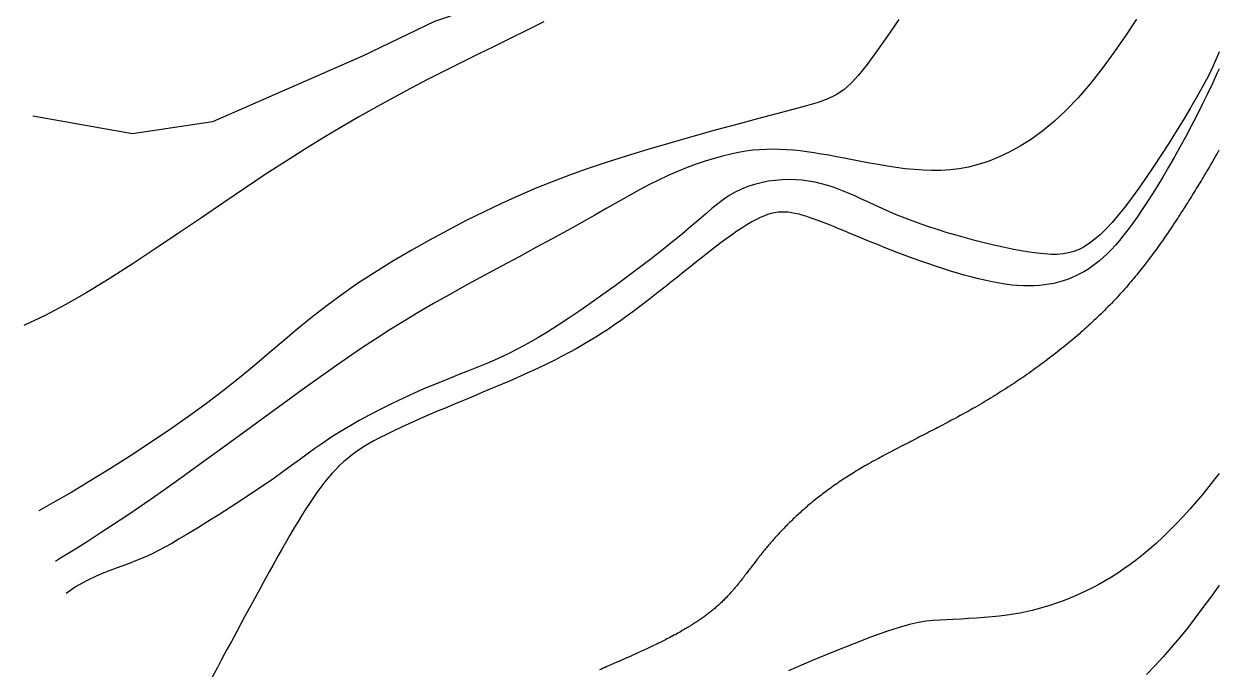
# Model space of a CAD drawing. Header units: metres. Extents: x 241192 to 243928, y 277833 to 281309.
# Drawn here: x 243865.8 to 243928.1, y 281056.7 to 281090.3 of the extents above; entities that cross this region are included whole.
import ezdxf

# ---------------------------------------------------------------- set-up
doc = ezdxf.new("R2010")
doc.units = ezdxf.units.M
doc.layers.add('TERRAIN_CONTOUR_1M', color=3, linetype='Continuous')
doc.layers.add('TERRAIN_CONTOUR_5M_SUPPLEMENT', color=4, linetype='Continuous')

msp = doc.modelspace()

# ---------------------------------------------------------------- linework, layer by layer
at = {"layer": 'TERRAIN_CONTOUR_1M'}
for points in [[(243928.126, 281131.125, 34), (243927.39, 281129.911, 34), (243917.629, 281117.191, 34), (243911.701, 281111.001, 34), (243908.086, 281107.831, 34), (243903.691, 281101.134, 34), (243899.992, 281096.599, 34), (243892.18, 281092.135, 34), (243887.227, 281090.461, 34), (243883.464, 281088.65, 34), (243875.646, 281085.227, 34), (243871.465, 281084.6, 34), (243866.268, 281085.514, 34)], [(243911.422, 281090.551, 37), (243910.823, 281089.676, 37), (243910.269, 281088.886, 37), (243909.771, 281088.207, 37), (243909.334, 281087.66, 37), (243908.937, 281087.23, 37), (243908.555, 281086.895, 37), (243908.159, 281086.634, 37), (243907.723, 281086.422, 37), (243907.219, 281086.239, 37), (243906.621, 281086.062, 37), (243905.901, 281085.868, 37), (243905.042, 281085.64, 37), (243904.062, 281085.379, 37), (243902.99, 281085.09, 37), (243901.853, 281084.78, 37), (243900.68, 281084.454, 37), (243899.497, 281084.118, 37), (243898.335, 281083.778, 37), (243897.219, 281083.439, 37), (243896.172, 281083.107, 37), (243895.187, 281082.776, 37), (243894.25, 281082.442, 37), (243893.347, 281082.1, 37), (243892.466, 281081.743, 37), (243891.591, 281081.368, 37), (243890.71, 281080.968, 37), (243889.809, 281080.538, 37), (243888.878, 281080.074, 37), (243887.925, 281079.58, 37), (243886.96, 281079.058, 37), (243885.995, 281078.514, 37), (243885.041, 281077.952, 37), (243884.108, 281077.375, 37), (243883.209, 281076.788, 37), (243882.354, 281076.195, 37), (243881.549, 281075.6, 37), (243880.786, 281075.001, 37), (243880.047, 281074.396, 37), (243879.32, 281073.784, 37), (243878.588, 281073.162, 37), (243877.838, 281072.529, 37), (243877.054, 281071.883, 37), (243876.222, 281071.221, 37), (243875.33, 281070.544, 37), (243874.387, 281069.857, 37), (243873.404, 281069.167, 37), (243872.393, 281068.481, 37), (243871.366, 281067.807, 37), (243870.334, 281067.151, 37), (243869.309, 281066.52, 37), (243868.304, 281065.922, 37), (243867.327, 281065.362, 37), (243866.582, 281064.949, 37)], [(243923.815, 281090.572, 38), (243923.242, 281089.701, 38), (243922.644, 281088.838, 38), (243922.029, 281088.001, 38), (243921.404, 281087.209, 38), (243920.777, 281086.48, 38), (243920.154, 281085.829, 38), (243919.539, 281085.255, 38), (243918.933, 281084.754, 38), (243918.338, 281084.32, 38), (243917.754, 281083.949, 38), (243917.185, 281083.635, 38), (243916.63, 281083.375, 38), (243916.093, 281083.163, 38), (243915.573, 281082.995, 38), (243915.068, 281082.867, 38), (243914.577, 281082.774, 38), (243914.097, 281082.715, 38), (243913.624, 281082.684, 38), (243913.156, 281082.679, 38), (243912.691, 281082.696, 38), (243912.225, 281082.73, 38), (243911.758, 281082.779, 38), (243911.289, 281082.841, 38), (243910.822, 281082.911, 38), (243910.359, 281082.99, 38), (243909.902, 281083.072, 38), (243909.452, 281083.158, 38), (243909.013, 281083.243, 38), (243908.585, 281083.326, 38), (243908.172, 281083.404, 38), (243907.772, 281083.477, 38), (243907.384, 281083.544, 38), (243907.006, 281083.605, 38), (243906.637, 281083.658, 38), (243906.276, 281083.703, 38), (243905.922, 281083.74, 38), (243905.573, 281083.768, 38), (243905.227, 281083.786, 38), (243904.882, 281083.793, 38), (243904.535, 281083.788, 38), (243904.183, 281083.77, 38), (243903.823, 281083.738, 38), (243903.451, 281083.689, 38), (243903.064, 281083.624, 38), (243902.661, 281083.54, 38), (243902.238, 281083.437, 38), (243901.796, 281083.315, 38), (243901.339, 281083.174, 38), (243900.869, 281083.014, 38), (243900.387, 281082.835, 38), (243899.897, 281082.638, 38), (243899.4, 281082.422, 38), (243898.899, 281082.187, 38), (243898.395, 281081.935, 38), (243897.881, 281081.663, 38), (243897.35, 281081.37, 38), (243896.793, 281081.057, 38), (243896.203, 281080.72, 38), (243895.572, 281080.36, 38), (243894.892, 281079.975, 38), (243894.155, 281079.564, 38), (243893.357, 281079.127, 38), (243892.509, 281078.669, 38), (243891.625, 281078.193, 38), (243890.719, 281077.706, 38), (243889.806, 281077.213, 38), (243888.901, 281076.719, 38), (243888.016, 281076.229, 38), (243887.168, 281075.748, 38), (243886.365, 281075.28, 38), (243885.601, 281074.819, 38), (243884.863, 281074.36, 38), (243884.14, 281073.895, 38), (243883.418, 281073.417, 38), (243882.688, 281072.92, 38), (243881.935, 281072.396, 38), (243881.149, 281071.84, 38), (243880.322, 281071.247, 38), (243879.46, 281070.624, 38), (243878.574, 281069.98, 38), (243877.676, 281069.325, 38), (243876.777, 281068.669, 38), (243875.887, 281068.021, 38), (243875.018, 281067.39, 38), (243874.18, 281066.787, 38), (243873.382, 281066.218, 38), (243872.62, 281065.682, 38), (243871.887, 281065.174, 38), (243871.176, 281064.689, 38), (243870.481, 281064.224, 38), (243869.794, 281063.774, 38), (243869.11, 281063.335, 38), (243868.421, 281062.902, 38), (243867.723, 281062.472, 38), (243867.455, 281062.311, 38)], [(243928.126, 281088.868, 39), (243928.06, 281088.691, 39), (243927.825, 281088.15, 39), (243927.566, 281087.615, 39), (243927.282, 281087.076, 39), (243926.973, 281086.526, 39), (243926.64, 281085.957, 39), (243926.283, 281085.364, 39), (243925.907, 281084.752, 39), (243925.518, 281084.132, 39), (243925.121, 281083.513, 39), (243924.722, 281082.906, 39), (243924.326, 281082.319, 39), (243923.938, 281081.762, 39), (243923.564, 281081.244, 39), (243923.209, 281080.775, 39), (243922.871, 281080.353, 39), (243922.548, 281079.976, 39), (243922.24, 281079.644, 39), (243921.942, 281079.353, 39), (243921.655, 281079.103, 39), (243921.375, 281078.891, 39), (243921.1, 281078.715, 39), (243920.829, 281078.574, 39), (243920.557, 281078.466, 39), (243920.279, 281078.388, 39), (243919.991, 281078.337, 39), (243919.688, 281078.313, 39), (243919.365, 281078.313, 39), (243919.018, 281078.334, 39), (243918.642, 281078.374, 39), (243918.235, 281078.432, 39), (243917.799, 281078.505, 39), (243917.341, 281078.592, 39), (243916.866, 281078.691, 39), (243916.379, 281078.8, 39), (243915.885, 281078.918, 39), (243915.391, 281079.043, 39), (243914.902, 281079.173, 39), (243914.421, 281079.307, 39), (243913.951, 281079.445, 39), (243913.491, 281079.587, 39), (243913.041, 281079.733, 39), (243912.601, 281079.883, 39), (243912.172, 281080.038, 39), (243911.754, 281080.198, 39), (243911.346, 281080.363, 39), (243910.948, 281080.533, 39), (243910.561, 281080.706, 39), (243910.183, 281080.879, 39), (243909.813, 281081.05, 39), (243909.451, 281081.217, 39), (243909.095, 281081.377, 39), (243908.746, 281081.528, 39), (243908.402, 281081.666, 39), (243908.063, 281081.791, 39), (243907.727, 281081.901, 39), (243907.393, 281081.996, 39), (243907.059, 281082.074, 39), (243906.723, 281082.136, 39), (243906.385, 281082.181, 39), (243906.042, 281082.207, 39), (243905.693, 281082.215, 39), (243905.337, 281082.204, 39), (243904.977, 281082.173, 39), (243904.615, 281082.122, 39), (243904.256, 281082.051, 39), (243903.901, 281081.96, 39), (243903.554, 281081.847, 39), (243903.218, 281081.713, 39), (243902.896, 281081.558, 39), (243902.59, 281081.38, 39), (243902.291, 281081.178, 39), (243901.99, 281080.952, 39), (243901.679, 281080.698, 39), (243901.348, 281080.417, 39), (243900.988, 281080.105, 39), (243900.589, 281079.762, 39), (243900.142, 281079.386, 39), (243899.641, 281078.977, 39), (243899.093, 281078.541, 39), (243898.508, 281078.086, 39), (243897.896, 281077.619, 39), (243897.268, 281077.147, 39), (243896.634, 281076.679, 39), (243896.004, 281076.222, 39), (243895.388, 281075.784, 39), (243894.795, 281075.37, 39), (243894.222, 281074.981, 39), (243893.668, 281074.617, 39), (243893.128, 281074.276, 39), (243892.601, 281073.958, 39), (243892.082, 281073.661, 39), (243891.568, 281073.384, 39), (243891.057, 281073.128, 39), (243890.545, 281072.89, 39), (243890.03, 281072.666, 39), (243889.511, 281072.451, 39), (243888.985, 281072.241, 39), (243888.452, 281072.031, 39), (243887.908, 281071.816, 39), (243887.352, 281071.591, 39), (243886.782, 281071.353, 39), (243886.199, 281071.096, 39), (243885.606, 281070.824, 39), (243885.013, 281070.54, 39), (243884.425, 281070.247, 39), (243883.85, 281069.948, 39), (243883.295, 281069.647, 39), (243882.767, 281069.347, 39), (243882.273, 281069.051, 39), (243881.818, 281068.763, 39), (243881.392, 281068.478, 39), (243880.986, 281068.193, 39), (243880.586, 281067.905, 39), (243880.183, 281067.609, 39), (243879.765, 281067.301, 39), (243879.319, 281066.978, 39), (243878.836, 281066.635, 39), (243878.308, 281066.272, 39), (243877.744, 281065.893, 39), (243877.157, 281065.507, 39), (243876.562, 281065.121, 39), (243875.971, 281064.744, 39), (243875.397, 281064.384, 39), (243874.855, 281064.048, 39), (243874.358, 281063.745, 39), (243873.914, 281063.479, 39), (243873.52, 281063.25, 39), (243873.164, 281063.05, 39), (243872.837, 281062.876, 39), (243872.529, 281062.722, 39), (243872.232, 281062.583, 39), (243871.934, 281062.454, 39), (243871.627, 281062.33, 39), (243871.303, 281062.207, 39), (243870.964, 281062.082, 39), (243870.614, 281061.952, 39), (243870.256, 281061.817, 39), (243869.896, 281061.673, 39), (243869.537, 281061.52, 39), (243869.184, 281061.353, 39), (243868.84, 281061.173, 39), (243868.507, 281060.976, 39), (243868.184, 281060.759, 39), (243868.012, 281060.628, 39)], [(243928.126, 281083.75, 41), (243928.111, 281083.724, 41), (243928.096, 281083.698, 41), (243928.081, 281083.671, 41), (243928.066, 281083.645, 41), (243927.996, 281083.523, 41), (243927.926, 281083.402, 41), (243927.856, 281083.281, 41), (243927.786, 281083.16, 41), (243927.731, 281083.067, 41), (243927.677, 281082.974, 41), (243927.622, 281082.881, 41), (243927.567, 281082.788, 41), (243927.502, 281082.679, 41), (243927.436, 281082.569, 41), (243927.371, 281082.46, 41), (243927.305, 281082.35, 41), (243927.244, 281082.249, 41), (243927.183, 281082.148, 41), (243927.122, 281082.047, 41), (243927.06, 281081.946, 41), (243926.998, 281081.844, 41), (243926.935, 281081.742, 41), (243926.873, 281081.64, 41), (243926.81, 281081.539, 41), (243926.745, 281081.433, 41), (243926.679, 281081.327, 41), (243926.614, 281081.221, 41), (243926.548, 281081.116, 41), (243926.491, 281081.025, 41), (243926.435, 281080.935, 41), (243926.378, 281080.845, 41), (243926.32, 281080.755, 41), (243926.247, 281080.64, 41), (243926.174, 281080.526, 41), (243926.101, 281080.411, 41), (243926.027, 281080.297, 41), (243925.969, 281080.207, 41), (243925.91, 281080.117, 41), (243925.851, 281080.028, 41), (243925.792, 281079.938, 41), (243925.717, 281079.826, 41), (243925.642, 281079.714, 41), (243925.567, 281079.602, 41), (243925.492, 281079.491, 41), (243925.43, 281079.4, 41), (243925.368, 281079.309, 41), (243925.305, 281079.218, 41), (243925.242, 281079.128, 41), (243925.167, 281079.02, 41), (243925.091, 281078.912, 41), (243925.014, 281078.805, 41), (243924.937, 281078.697, 41), (243924.872, 281078.606, 41), (243924.806, 281078.515, 41), (243924.739, 281078.424, 41), (243924.672, 281078.334, 41), (243924.594, 281078.229, 41), (243924.516, 281078.125, 41), (243924.438, 281078.021, 41), (243924.359, 281077.918, 41), (243924.289, 281077.827, 41), (243924.218, 281077.736, 41), (243924.147, 281077.646, 41), (243924.076, 281077.556, 41), (243923.995, 281077.454, 41), (243923.914, 281077.353, 41), (243923.832, 281077.253, 41), (243923.75, 281077.152, 41), (243923.674, 281077.061, 41), (243923.599, 281076.971, 41), (243923.522, 281076.88, 41), (243923.446, 281076.79, 41), (243923.361, 281076.693, 41), (243923.277, 281076.595, 41), (243923.192, 281076.498, 41), (243923.106, 281076.402, 41), (243923.023, 281076.31, 41), (243922.94, 281076.218, 41), (243922.856, 281076.127, 41), (243922.772, 281076.036, 41), (243922.685, 281075.943, 41), (243922.598, 281075.851, 41), (243922.51, 281075.759, 41), (243922.422, 281075.667, 41), (243922.332, 281075.576, 41), (243922.243, 281075.485, 41), (243922.152, 281075.394, 41), (243922.062, 281075.304, 41), (243921.97, 281075.215, 41), (243921.879, 281075.126, 41), (243921.786, 281075.037, 41), (243921.694, 281074.949, 41), (243921.597, 281074.858, 41), (243921.499, 281074.767, 41), (243921.401, 281074.677, 41), (243921.303, 281074.587, 41), (243921.209, 281074.502, 41), (243921.115, 281074.417, 41), (243921.021, 281074.333, 41), (243920.926, 281074.25, 41), (243920.824, 281074.161, 41), (243920.721, 281074.072, 41), (243920.619, 281073.984, 41), (243920.515, 281073.897, 41), (243920.418, 281073.815, 41), (243920.32, 281073.733, 41), (243920.222, 281073.652, 41), (243920.123, 281073.571, 41), (243920.018, 281073.485, 41), (243919.912, 281073.4, 41), (243919.806, 281073.315, 41), (243919.699, 281073.231, 41), (243919.598, 281073.151, 41), (243919.496, 281073.072, 41), (243919.394, 281072.993, 41), (243919.292, 281072.915, 41), (243919.183, 281072.833, 41), (243919.075, 281072.751, 41), (243918.966, 281072.67, 41), (243918.857, 281072.589, 41), (243918.752, 281072.512, 41), (243918.647, 281072.436, 41), (243918.542, 281072.36, 41), (243918.436, 281072.284, 41), (243918.326, 281072.206, 41), (243918.216, 281072.128, 41), (243918.105, 281072.05, 41), (243917.994, 281071.973, 41), (243917.886, 281071.899, 41), (243917.779, 281071.826, 41), (243917.671, 281071.753, 41), (243917.563, 281071.681, 41), (243917.451, 281071.606, 41), (243917.338, 281071.531, 41), (243917.225, 281071.457, 41), (243917.111, 281071.383, 41), (243917.003, 281071.313, 41), (243916.895, 281071.244, 41), (243916.786, 281071.175, 41), (243916.677, 281071.106, 41), (243916.559, 281071.032, 41), (243916.441, 281070.959, 41), (243916.323, 281070.886, 41), (243916.204, 281070.814, 41), (243916.099, 281070.75, 41), (243915.995, 281070.688, 41), (243915.89, 281070.625, 41), (243915.784, 281070.563, 41), (243915.662, 281070.492, 41), (243915.54, 281070.421, 41), (243915.418, 281070.35, 41), (243915.295, 281070.28, 41), (243915.194, 281070.223, 41), (243915.093, 281070.166, 41), (243914.991, 281070.109, 41), (243914.89, 281070.053, 41), (243914.758, 281069.98, 41), (243914.626, 281069.907, 41), (243914.493, 281069.835, 41), (243914.361, 281069.763, 41), (243914.271, 281069.715, 41), (243914.181, 281069.666, 41), (243914.09, 281069.618, 41), (243914, 281069.57, 41), (243913.855, 281069.494, 41), (243913.71, 281069.417, 41), (243913.565, 281069.341, 41), (243913.42, 281069.265, 41), (243913.345, 281069.226, 41), (243913.27, 281069.187, 41), (243913.195, 281069.149, 41), (243913.121, 281069.11, 41), (243913.013, 281069.055, 41), (243912.905, 281068.999, 41), (243912.797, 281068.944, 41), (243912.689, 281068.888, 41), (243912.581, 281068.833, 41), (243912.473, 281068.778, 41), (243912.366, 281068.722, 41), (243912.258, 281068.667, 41), (243912.158, 281068.615, 41), (243912.059, 281068.564, 41), (243911.959, 281068.513, 41), (243911.86, 281068.462, 41), (243911.749, 281068.405, 41), (243911.639, 281068.348, 41), (243911.528, 281068.291, 41), (243911.418, 281068.234, 41), (243911.349, 281068.199, 41), (243911.28, 281068.163, 41), (243911.211, 281068.127, 41), (243911.143, 281068.091, 41), (243911.009, 281068.021, 41), (243910.875, 281067.95, 41), (243910.741, 281067.879, 41), (243910.607, 281067.808, 41), (243910.527, 281067.765, 41), (243910.448, 281067.723, 41), (243910.369, 281067.68, 41), (243910.29, 281067.636, 41), (243910.175, 281067.573, 41), (243910.06, 281067.509, 41), (243909.945, 281067.445, 41), (243909.831, 281067.381, 41), (243909.745, 281067.333, 41), (243909.66, 281067.284, 41), (243909.575, 281067.235, 41), (243909.49, 281067.185, 41), (243909.391, 281067.127, 41), (243909.293, 281067.068, 41), (243909.194, 281067.009, 41), (243909.096, 281066.949, 41), (243909.012, 281066.898, 41), (243908.929, 281066.846, 41), (243908.846, 281066.794, 41), (243908.764, 281066.741, 41), (243908.674, 281066.683, 41), (243908.585, 281066.625, 41), (243908.496, 281066.566, 41), (243908.407, 281066.506, 41), (243908.324, 281066.451, 41), (243908.242, 281066.395, 41), (243908.16, 281066.338, 41), (243908.078, 281066.281, 41), (243907.999, 281066.225, 41), (243907.92, 281066.169, 41), (243907.842, 281066.113, 41), (243907.763, 281066.056, 41), (243907.685, 281065.998, 41), (243907.608, 281065.94, 41), (243907.53, 281065.882, 41), (243907.453, 281065.824, 41), (243907.38, 281065.768, 41), (243907.308, 281065.712, 41), (243907.236, 281065.656, 41), (243907.165, 281065.599, 41), (243907.092, 281065.541, 41), (243907.02, 281065.483, 41), (243906.947, 281065.424, 41), (243906.876, 281065.365, 41), (243906.808, 281065.309, 41), (243906.742, 281065.253, 41), (243906.675, 281065.197, 41), (243906.609, 281065.14, 41), (243906.541, 281065.082, 41), (243906.474, 281065.023, 41), (243906.407, 281064.964, 41), (243906.341, 281064.905, 41), (243906.279, 281064.849, 41), (243906.217, 281064.793, 41), (243906.156, 281064.737, 41), (243906.095, 281064.681, 41), (243906.032, 281064.623, 41), (243905.97, 281064.564, 41), (243905.909, 281064.505, 41), (243905.847, 281064.446, 41), (243905.79, 281064.391, 41), (243905.734, 281064.336, 41), (243905.677, 281064.28, 41), (243905.621, 281064.224, 41), (243905.563, 281064.166, 41), (243905.506, 281064.108, 41), (243905.449, 281064.049, 41), (243905.391, 281063.99, 41), (243905.34, 281063.936, 41), (243905.288, 281063.882, 41), (243905.237, 281063.828, 41), (243905.186, 281063.773, 41), (243905.131, 281063.714, 41), (243905.077, 281063.655, 41), (243905.023, 281063.595, 41), (243904.968, 281063.535, 41), (243904.923, 281063.484, 41), (243904.878, 281063.433, 41), (243904.834, 281063.382, 41), (243904.789, 281063.331, 41), (243904.737, 281063.271, 41), (243904.685, 281063.21, 41), (243904.634, 281063.149, 41), (243904.582, 281063.088, 41), (243904.543, 281063.041, 41), (243904.504, 281062.994, 41), (243904.466, 281062.947, 41), (243904.427, 281062.9, 41), (243904.374, 281062.834, 41), (243904.321, 281062.769, 41), (243904.269, 281062.703, 41), (243904.216, 281062.637, 41), (243904.185, 281062.598, 41), (243904.155, 281062.559, 41), (243904.124, 281062.52, 41), (243904.093, 281062.48, 41), (243904.049, 281062.423, 41), (243904.006, 281062.366, 41), (243903.962, 281062.309, 41), (243903.918, 281062.252, 41), (243903.883, 281062.207, 41), (243903.849, 281062.162, 41), (243903.814, 281062.118, 41), (243903.78, 281062.073, 41), (243903.742, 281062.023, 41), (243903.704, 281061.974, 41), (243903.667, 281061.924, 41), (243903.629, 281061.875, 41), (243903.592, 281061.826, 41), (243903.554, 281061.776, 41), (243903.516, 281061.727, 41), (243903.479, 281061.677, 41), (243903.451, 281061.641, 41), (243903.423, 281061.605, 41), (243903.395, 281061.569, 41), (243903.368, 281061.533, 41), (243903.321, 281061.474, 41), (243903.275, 281061.414, 41), (243903.228, 281061.355, 41), (243903.182, 281061.295, 41), (243903.153, 281061.259, 41), (243903.124, 281061.223, 41), (243903.095, 281061.187, 41), (243903.066, 281061.151, 41), (243903.02, 281061.095, 41), (243902.974, 281061.038, 41), (243902.928, 281060.982, 41), (243902.881, 281060.926, 41), (243902.848, 281060.887, 41), (243902.815, 281060.848, 41), (243902.782, 281060.81, 41), (243902.748, 281060.771, 41), (243902.704, 281060.721, 41), (243902.659, 281060.671, 41), (243902.614, 281060.621, 41), (243902.569, 281060.571, 41), (243902.531, 281060.53, 41), (243902.493, 281060.489, 41), (243902.454, 281060.449, 41), (243902.416, 281060.409, 41), (243902.371, 281060.364, 41), (243902.327, 281060.319, 41), (243902.282, 281060.274, 41), (243902.237, 281060.23, 41), (243902.194, 281060.189, 41), (243902.152, 281060.148, 41), (243902.109, 281060.108, 41), (243902.065, 281060.068, 41), (243902.019, 281060.026, 41), (243901.972, 281059.985, 41), (243901.925, 281059.943, 41), (243901.878, 281059.903, 41), (243901.829, 281059.861, 41), (243901.781, 281059.82, 41), (243901.732, 281059.78, 41), (243901.683, 281059.74, 41), (243901.635, 281059.701, 41), (243901.586, 281059.663, 41), (243901.538, 281059.625, 41), (243901.489, 281059.587, 41), (243901.435, 281059.546, 41), (243901.381, 281059.506, 41), (243901.327, 281059.466, 41), (243901.273, 281059.426, 41), (243901.221, 281059.389, 41), (243901.17, 281059.352, 41), (243901.118, 281059.316, 41), (243901.066, 281059.28, 41), (243901.007, 281059.24, 41), (243900.948, 281059.2, 41), (243900.889, 281059.161, 41), (243900.829, 281059.121, 41), (243900.774, 281059.085, 41), (243900.719, 281059.05, 41), (243900.664, 281059.015, 41), (243900.608, 281058.98, 41), (243900.543, 281058.94, 41), (243900.479, 281058.9, 41), (243900.414, 281058.861, 41), (243900.349, 281058.822, 41), (243900.29, 281058.787, 41), (243900.23, 281058.752, 41), (243900.171, 281058.717, 41), (243900.111, 281058.683, 41), (243900.04, 281058.643, 41), (243899.97, 281058.603, 41), (243899.899, 281058.563, 41), (243899.828, 281058.524, 41), (243899.764, 281058.489, 41), (243899.7, 281058.455, 41), (243899.636, 281058.42, 41), (243899.572, 281058.386, 41), (243899.495, 281058.346, 41), (243899.417, 281058.305, 41), (243899.339, 281058.265, 41), (243899.261, 281058.225, 41), (243899.194, 281058.19, 41), (243899.126, 281058.156, 41), (243899.058, 281058.122, 41), (243898.99, 281058.088, 41), (243898.903, 281058.045, 41), (243898.815, 281058.002, 41), (243898.728, 281057.96, 41), (243898.641, 281057.918, 41), (243898.571, 281057.884, 41), (243898.501, 281057.851, 41), (243898.43, 281057.818, 41), (243898.36, 281057.785, 41), (243898.262, 281057.739, 41), (243898.165, 281057.694, 41), (243898.067, 281057.649, 41), (243897.969, 281057.604, 41), (243897.897, 281057.571, 41), (243897.826, 281057.539, 41), (243897.754, 281057.506, 41), (243897.682, 281057.474, 41), (243897.567, 281057.423, 41), (243897.451, 281057.371, 41), (243897.335, 281057.32, 41), (243897.22, 281057.268, 41), (243897.156, 281057.24, 41), (243897.091, 281057.212, 41), (243897.027, 281057.183, 41), (243896.963, 281057.155, 41), (243896.857, 281057.109, 41), (243896.75, 281057.062, 41), (243896.644, 281057.016, 41), (243896.537, 281056.969, 41), (243896.455, 281056.934, 41), (243896.374, 281056.898, 41), (243896.292, 281056.863, 41), (243896.21, 281056.827, 41), (243896.112, 281056.785, 41), (243896.015, 281056.742, 41), (243895.918, 281056.7, 41), (243895.82, 281056.658, 41)], [(243928.126, 281066.893, 42), (243927.909, 281066.607, 42), (243927.598, 281066.209, 42), (243927.274, 281065.812, 42), (243926.939, 281065.417, 42), (243926.596, 281065.027, 42), (243926.248, 281064.646, 42), (243925.895, 281064.274, 42), (243925.542, 281063.916, 42), (243925.19, 281063.574, 42), (243924.841, 281063.249, 42), (243924.498, 281062.945, 42), (243924.161, 281062.661, 42), (243923.827, 281062.395, 42), (243923.496, 281062.146, 42), (243923.168, 281061.913, 42), (243922.841, 281061.694, 42), (243922.514, 281061.489, 42), (243922.187, 281061.295, 42), (243921.858, 281061.111, 42), (243921.528, 281060.938, 42), (243921.199, 281060.776, 42), (243920.871, 281060.623, 42), (243920.546, 281060.481, 42), (243920.225, 281060.348, 42), (243919.908, 281060.226, 42), (243919.598, 281060.112, 42), (243919.293, 281060.009, 42), (243918.992, 281059.915, 42), (243918.691, 281059.829, 42), (243918.386, 281059.751, 42), (243918.073, 281059.68, 42), (243917.75, 281059.616, 42), (243917.411, 281059.559, 42), (243917.055, 281059.507, 42), (243916.678, 281059.461, 42), (243916.286, 281059.42, 42), (243915.883, 281059.383, 42), (243915.475, 281059.352, 42), (243915.069, 281059.324, 42), (243914.67, 281059.301, 42), (243914.284, 281059.281, 42), (243913.916, 281059.265, 42), (243913.569, 281059.251, 42), (243913.224, 281059.231, 42), (243912.86, 281059.192, 42), (243912.456, 281059.126, 42), (243911.989, 281059.022, 42), (243911.439, 281058.87, 42), (243910.782, 281058.658, 42), (243909.999, 281058.377, 42), (243909.075, 281058.02, 42), (243908.027, 281057.597, 42), (243906.883, 281057.119, 42), (243905.669, 281056.6, 42)], [(243928.126, 281061.075, 43), (243928.054, 281060.972, 43), (243927.671, 281060.435, 43), (243927.279, 281059.898, 43), (243926.879, 281059.364, 43), (243926.471, 281058.837, 43), (243926.055, 281058.319, 43), (243925.633, 281057.815, 43), (243925.206, 281057.327, 43), (243924.775, 281056.858, 43), (243924.34, 281056.413, 43)]]:
    msp.add_polyline3d(points, dxfattribs=at)
at = {"layer": 'TERRAIN_CONTOUR_5M_SUPPLEMENT'}
for points in [[(243892.92, 281090.436, 35), (243892.057, 281090.007, 35), (243891.194, 281089.581, 35), (243890.329, 281089.157, 35), (243889.464, 281088.732, 35), (243888.596, 281088.303, 35), (243887.726, 281087.868, 35), (243886.852, 281087.424, 35), (243885.975, 281086.968, 35), (243885.093, 281086.498, 35), (243884.204, 281086.011, 35), (243883.305, 281085.503, 35), (243882.389, 281084.97, 35), (243881.451, 281084.408, 35), (243880.485, 281083.813, 35), (243879.485, 281083.181, 35), (243878.446, 281082.507, 35), (243877.363, 281081.788, 35), (243876.232, 281081.024, 35), (243875.063, 281080.226, 35), (243873.869, 281079.413, 35), (243872.663, 281078.599, 35), (243871.457, 281077.803, 35), (243870.263, 281077.04, 35), (243869.095, 281076.326, 35), (243867.964, 281075.679, 35), (243866.881, 281075.112, 35), (243865.84, 281074.621, 35), (243865.811, 281074.609, 35)], [(243928.126, 281087.988, 40), (243928.033, 281087.775, 40), (243927.794, 281087.253, 40), (243927.506, 281086.645, 40), (243927.247, 281086.118, 40), (243926.947, 281085.524, 40), (243926.671, 281084.994, 40), (243926.367, 281084.425, 40), (243926.08, 281083.901, 40), (243925.782, 281083.371, 40), (243925.488, 281082.861, 40), (243925.205, 281082.381, 40), (243924.91, 281081.894, 40), (243924.648, 281081.472, 40), (243924.361, 281081.022, 40), (243924.121, 281080.656, 40), (243923.85, 281080.258, 40), (243923.629, 281079.945, 40), (243923.375, 281079.6, 40), (243923.166, 281079.329, 40), (243922.928, 281079.036, 40), (243922.726, 281078.802, 40), (243922.502, 281078.558, 40), (243922.304, 281078.356, 40), (243922.09, 281078.154, 40), (243921.891, 281077.981, 40), (243921.685, 281077.816, 40), (243921.482, 281077.668, 40), (243921.278, 281077.533, 40), (243921.074, 281077.409, 40), (243920.865, 281077.294, 40), (243920.652, 281077.189, 40), (243920.436, 281077.094, 40), (243920.218, 281077.008, 40), (243919.989, 281076.929, 40), (243919.758, 281076.862, 40), (243919.518, 281076.804, 40), (243919.271, 281076.756, 40), (243919.02, 281076.718, 40), (243918.754, 281076.69, 40), (243918.49, 281076.674, 40), (243918.204, 281076.668, 40), (243917.925, 281076.673, 40), (243917.614, 281076.69, 40), (243917.32, 281076.717, 40), (243916.979, 281076.759, 40), (243916.671, 281076.807, 40), (243916.302, 281076.875, 40), (243915.977, 281076.944, 40), (243915.578, 281077.037, 40), (243915.246, 281077.121, 40), (243914.831, 281077.234, 40), (243914.489, 281077.333, 40), (243914.067, 281077.461, 40), (243913.718, 281077.571, 40), (243913.295, 281077.711, 40), (243912.944, 281077.83, 40), (243912.525, 281077.977, 40), (243912.179, 281078.103, 40), (243911.767, 281078.255, 40), (243911.432, 281078.382, 40), (243911.024, 281078.539, 40), (243910.716, 281078.66, 40), (243910.31, 281078.823, 40), (243910.04, 281078.932, 40), (243909.643, 281079.095, 40), (243909.405, 281079.193, 40), (243909.107, 281079.317, 40), (243908.809, 281079.441, 40), (243908.575, 281079.538, 40), (243908.252, 281079.671, 40), (243908.068, 281079.746, 40), (243907.733, 281079.881, 40), (243907.54, 281079.957, 40), (243907.25, 281080.068, 40), (243907.065, 281080.136, 40), (243906.803, 281080.227, 40), (243906.631, 281080.283, 40), (243906.391, 281080.356, 40), (243906.225, 281080.401, 40), (243906.01, 281080.451, 40), (243905.85, 281080.481, 40), (243905.651, 281080.508, 40), (243905.488, 281080.519, 40), (243905.302, 281080.52, 40), (243905.13, 281080.508, 40), (243904.951, 281080.482, 40), (243904.765, 281080.441, 40), (243904.586, 281080.388, 40), (243904.381, 281080.314, 40), (243904.196, 281080.234, 40), (243903.965, 281080.121, 40), (243903.768, 281080.014, 40), (243903.503, 281079.857, 40), (243903.291, 281079.723, 40), (243902.988, 281079.519, 40), (243902.757, 281079.357, 40), (243902.411, 281079.107, 40), (243902.172, 281078.929, 40), (243901.791, 281078.639, 40), (243901.547, 281078.45, 40), (243901.122, 281078.117, 40), (243900.893, 281077.937, 40), (243900.506, 281077.629, 40), (243900.221, 281077.401, 40), (243899.88, 281077.13, 40), (243899.54, 281076.858, 40), (243899.294, 281076.663, 40), (243898.862, 281076.321, 40), (243898.603, 281076.117, 40), (243898.198, 281075.803, 40), (243897.922, 281075.593, 40), (243897.553, 281075.316, 40), (243897.268, 281075.107, 40), (243896.919, 281074.857, 40), (243896.624, 281074.651, 40), (243896.283, 281074.42, 40), (243895.974, 281074.217, 40), (243895.632, 281074, 40), (243895.303, 281073.799, 40), (243894.954, 281073.592, 40), (243894.599, 281073.39, 40), (243894.235, 281073.191, 40), (243893.843, 281072.984, 40), (243893.462, 281072.789, 40), (243893.015, 281072.57, 40), (243892.623, 281072.383, 40), (243892.118, 281072.151, 40), (243891.71, 281071.969, 40), (243891.122, 281071.711, 40), (243890.741, 281071.547, 40), (243890.076, 281071.265, 40), (243889.74, 281071.124, 40), (243889.234, 281070.913, 40), (243888.729, 281070.701, 40), (243888.268, 281070.509, 40), (243887.733, 281070.285, 40), (243887.413, 281070.15, 40), (243886.774, 281069.877, 40), (243886.424, 281069.725, 40), (243885.876, 281069.483, 40), (243885.528, 281069.324, 40), (243885.063, 281069.106, 40), (243884.744, 281068.95, 40), (243884.351, 281068.748, 40), (243884.061, 281068.591, 40), (243883.732, 281068.4, 40), (243883.47, 281068.239, 40), (243883.191, 281068.053, 40), (243882.952, 281067.882, 40), (243882.712, 281067.695, 40), (243882.49, 281067.508, 40), (243882.281, 281067.317, 40), (243882.069, 281067.107, 40), (243881.883, 281066.907, 40), (243881.675, 281066.668, 40), (243881.502, 281066.456, 40), (243881.294, 281066.184, 40), (243881.125, 281065.952, 40), (243880.907, 281065.641, 40), (243880.737, 281065.388, 40), (243880.513, 281065.044, 40), (243880.336, 281064.765, 40), (243880.105, 281064.39, 40), (243879.922, 281064.087, 40), (243879.681, 281063.679, 40), (243879.494, 281063.357, 40), (243879.241, 281062.915, 40), (243879.052, 281062.581, 40), (243878.782, 281062.098, 40), (243878.595, 281061.761, 40), (243878.305, 281061.233, 40), (243878.124, 281060.901, 40), (243877.829, 281060.36, 40), (243877.637, 281060.006, 40), (243877.337, 281059.454, 40), (243877.135, 281059.081, 40), (243876.888, 281058.624, 40), (243876.626, 281058.139, 40), (243876.397, 281057.714, 40), (243876.12, 281057.198, 40), (243875.896, 281056.78, 40), (243875.623, 281056.271, 40)]]:
    msp.add_polyline3d(points, dxfattribs=at)

doc.saveas('drawing.dxf')
